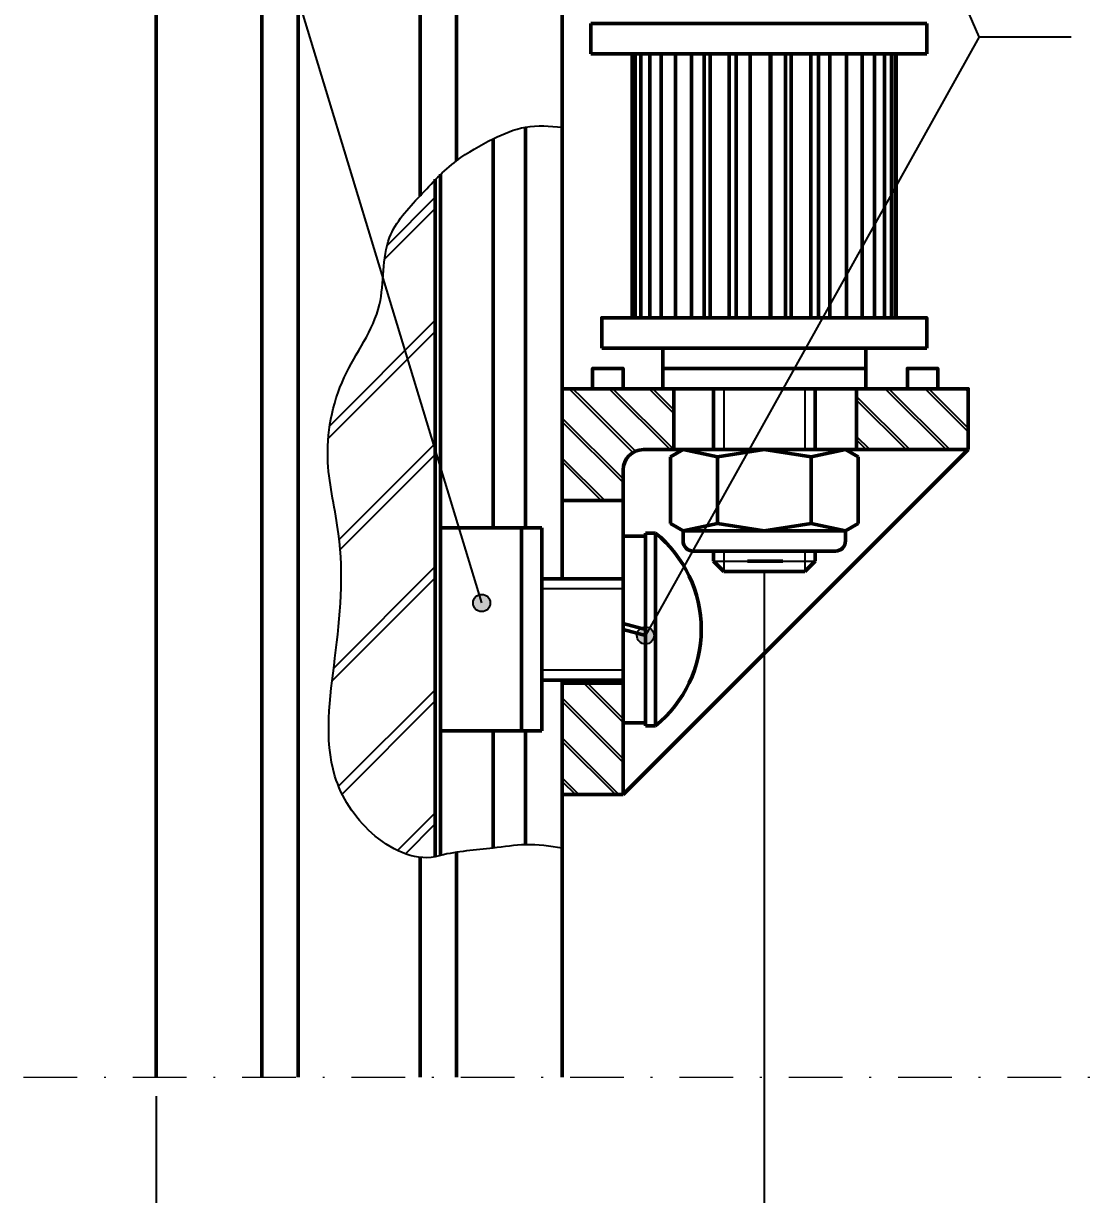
# Model space of a CAD drawing. Extents: x 21047 to 22882, y -7321 to -6014.
# Drawn here: x 21418.6 to 21475.4, y -6892.4 to -6830.1 of the extents above; entities that cross this region are included whole.
import ezdxf

# ---------------------------------------------------------------- set-up
doc = ezdxf.new("R2010")
doc.units = 0
doc.header["$PDMODE"] = 34
doc.linetypes.add('DASHDOTTINY', pattern=[3.81, 1.905, -0.9525, 0, -0.9525])
doc.layers.get('0').update_dxf_attribs({"lineweight": 0})
doc.layers.add('Cotas', color=90, linetype='Continuous')
doc.layers.add('Hachura', color=9, linetype='Continuous')
for name, color, linetype, lineweight in [('Encurtamento', 61, 'DASHDOTTINY', 13), ('Fixação e Transmissão', 5, 'Continuous', 50), ('Perfis e Cantoneiras', 2, 'Continuous', 50)]:
    doc.layers.add(name, color=color, linetype=linetype, lineweight=lineweight)
doc.styles.get("Standard").update_dxf_attribs({"font": 'romans.shx'})
doc.dimstyles.get("Standard").update_dxf_attribs({"dimtxt": 3, "dimasz": 3, "dimexe": 2, "dimexo": 1, "dimgap": 1, "dimtad": 0, "dimtoh": 1, "dimcen": 0.09, "dimadec": 0, "dimazin": 0, "dimtfac": 1, "dimtdec": 4, "dimtofl": 0, "dimtmove": 0, "dimatfit": 3, "dimfxl": 1, "dimtolj": 1, "dimtzin": 0, "dimarcsym": 0})

# ---------------------------------------------------------------- blocks, each defined once
blk = doc.blocks.new('*D_1i')
at = {"color": 0, "linetype": 'ByBlock', "lineweight": -2}
for p, q in [((21458.019, -6859.189), (21458.019, -6895.76)), ((21425.669, -6887.189), (21425.669, -6895.76)), ((21428.669, -6893.76), (21436.058, -6893.76)), ((21455.019, -6893.76), (21447.63, -6893.76))]:
    blk.add_line(p, q, dxfattribs=at)
for points in [[(21425.669, -6893.76), (21428.669, -6894.26), (21425.669, -6893.76), (21428.669, -6893.26)], [(21458.019, -6893.76), (21455.019, -6893.26), (21458.019, -6893.76), (21455.019, -6894.26)]]:
    blk.add_solid(points, dxfattribs=at)
at = {"layer": 'Defpoints', "color": 0, "linetype": 'ByBlock', "lineweight": 0}
for p in [(21458.019, -6858.189), (21425.669, -6886.189), (21425.669, -6893.76), (21458.019, -6893.76)]:
    blk.add_point(p, dxfattribs=at)

msp = doc.modelspace()

# ---------------------------------------------------------------- hatches: boundary and pattern name
at = {"layer": 'Cotas'}
h = msp.add_hatch(color=256, dxfattribs=at)
h.dxf.hatch_style = 1
h.paths.add_polyline_path([(21443.442, -6860.951, 0.241174), (21443.252, -6860.581, 0.611378), (21442.53, -6860.951, 1), (21443.442, -6860.951)])
h = msp.add_hatch(color=256, dxfattribs=at)
h.dxf.hatch_style = 1
h.paths.add_polyline_path([(21452.153, -6862.681, 0.241174), (21451.964, -6862.311, 0.611378), (21451.241, -6862.681, 1), (21452.153, -6862.681)])
at = {"layer": 'Hachura'}
h = msp.add_hatch(dxfattribs=at)
h.set_pattern_fill('JIS_LC_8A', color=256, scale=0.594)
h.paths.add_polyline_path([(21440.519, -6874.453), (21440.506, -6874.456), (21440.492, -6874.459), (21440.478, -6874.462), (21440.465, -6874.464), (21440.451, -6874.467), (21440.437, -6874.469), (21440.423, -6874.472), (21440.41, -6874.474), (21440.396, -6874.476), (21440.382, -6874.478), (21440.368, -6874.48), (21440.355, -6874.482), (21440.341, -6874.484), (21440.327, -6874.486), (21440.313, -6874.488), (21440.3, -6874.489), (21440.286, -6874.491), (21440.272, -6874.493), (21440.258, -6874.494), (21440.244, -6874.495), (21440.231, -6874.497), (21440.217, -6874.498), (21440.203, -6874.499), (21440.189, -6874.5), (21440.175, -6874.501), (21440.161, -6874.502), (21440.148, -6874.503), (21440.134, -6874.503), (21440.12, -6874.504), (21440.106, -6874.505), (21440.092, -6874.505), (21440.078, -6874.505), (21440.065, -6874.506), (21440.051, -6874.506), (21440.037, -6874.506), (21440.023, -6874.506), (21440.009, -6874.507), (21439.995, -6874.507), (21439.981, -6874.506), (21439.967, -6874.506), (21439.954, -6874.506), (21439.94, -6874.506), (21439.926, -6874.505), (21439.912, -6874.505), (21439.898, -6874.504), (21439.884, -6874.504), (21439.87, -6874.503), (21439.856, -6874.502), (21439.842, -6874.502), (21439.829, -6874.501), (21439.815, -6874.5), (21439.801, -6874.499), (21439.787, -6874.498), (21439.773, -6874.497), (21439.759, -6874.495), (21439.745, -6874.494), (21439.731, -6874.493), (21439.717, -6874.491), (21439.709, -6874.49), (21439.704, -6874.49), (21439.69, -6874.488), (21439.676, -6874.487), (21439.662, -6874.485), (21439.648, -6874.483), (21439.634, -6874.481), (21439.62, -6874.479), (21439.606, -6874.478), (21439.592, -6874.475), (21439.579, -6874.473), (21439.565, -6874.471), (21439.551, -6874.469), (21439.537, -6874.467), (21439.523, -6874.464), (21439.509, -6874.462), (21439.495, -6874.459), (21439.481, -6874.457), (21439.468, -6874.454), (21439.454, -6874.452), (21439.44, -6874.449), (21439.426, -6874.446), (21439.412, -6874.443), (21439.398, -6874.44), (21439.384, -6874.437), (21439.371, -6874.434), (21439.357, -6874.431), (21439.343, -6874.428), (21439.329, -6874.425), (21439.315, -6874.422), (21439.301, -6874.418), (21439.288, -6874.415), (21439.274, -6874.411), (21439.26, -6874.408), (21439.246, -6874.404), (21439.232, -6874.401), (21439.219, -6874.397), (21439.205, -6874.393), (21439.191, -6874.389), (21439.177, -6874.385), (21439.163, -6874.381), (21439.15, -6874.377), (21439.136, -6874.373), (21439.122, -6874.369), (21439.108, -6874.365), (21439.095, -6874.361), (21439.081, -6874.357), (21439.067, -6874.352), (21439.053, -6874.348), (21439.04, -6874.343), (21439.026, -6874.339), (21439.012, -6874.334), (21438.999, -6874.33), (21438.985, -6874.325), (21438.971, -6874.32), (21438.957, -6874.316), (21438.944, -6874.311), (21438.93, -6874.306), (21438.917, -6874.301), (21438.903, -6874.296), (21438.889, -6874.291), (21438.876, -6874.286), (21438.862, -6874.281), (21438.848, -6874.275), (21438.835, -6874.27), (21438.821, -6874.265), (21438.808, -6874.259), (21438.794, -6874.254), (21438.78, -6874.249), (21438.767, -6874.243), (21438.753, -6874.237), (21438.74, -6874.232), (21438.726, -6874.226), (21438.713, -6874.22), (21438.699, -6874.215), (21438.686, -6874.209), (21438.672, -6874.203), (21438.659, -6874.197), (21438.645, -6874.191), (21438.632, -6874.185), (21438.618, -6874.179), (21438.605, -6874.173), (21438.592, -6874.167), (21438.578, -6874.161), (21438.565, -6874.154), (21438.551, -6874.148), (21438.538, -6874.142), (21438.525, -6874.135), (21438.511, -6874.129), (21438.498, -6874.122), (21438.485, -6874.116), (21438.471, -6874.109), (21438.458, -6874.103), (21438.445, -6874.096), (21438.431, -6874.089), (21438.418, -6874.083), (21438.405, -6874.076), (21438.392, -6874.069), (21438.379, -6874.062), (21438.365, -6874.055), (21438.352, -6874.048), (21438.339, -6874.041), (21438.326, -6874.034), (21438.313, -6874.027), (21438.3, -6874.02), (21438.286, -6874.013), (21438.273, -6874.006), (21438.26, -6873.998), (21438.247, -6873.991), (21438.234, -6873.984), (21438.221, -6873.976), (21438.208, -6873.969), (21438.195, -6873.961), (21438.182, -6873.954), (21438.169, -6873.946), (21438.156, -6873.939), (21438.143, -6873.931), (21438.13, -6873.924), (21438.117, -6873.916), (21438.104, -6873.908), (21438.091, -6873.9), (21438.078, -6873.893), (21438.066, -6873.885), (21438.053, -6873.877), (21438.04, -6873.869), (21438.027, -6873.861), (21438.014, -6873.853), (21437.989, -6873.837), (21437.963, -6873.821), (21437.938, -6873.804), (21437.913, -6873.788), (21437.887, -6873.771), (21437.862, -6873.754), (21437.837, -6873.737), (21437.812, -6873.72), (21437.787, -6873.703), (21437.762, -6873.686), (21437.738, -6873.668), (21437.713, -6873.651), (21437.688, -6873.633), (21437.664, -6873.615), (21437.639, -6873.598), (21437.615, -6873.579), (21437.591, -6873.561), (21437.567, -6873.543), (21437.543, -6873.525), (21437.519, -6873.506), (21437.495, -6873.488), (21437.471, -6873.469), (21437.447, -6873.45), (21437.424, -6873.431), (21437.4, -6873.412), (21437.377, -6873.393), (21437.353, -6873.374), (21437.33, -6873.355), (21437.307, -6873.336), (21437.284, -6873.316), (21437.261, -6873.297), (21437.238, -6873.277), (21437.215, -6873.258), (21437.193, -6873.238), (21437.17, -6873.218), (21437.148, -6873.198), (21437.125, -6873.178), (21437.103, -6873.158), (21437.081, -6873.138), (21437.059, -6873.117), (21437.037, -6873.097), (21437.015, -6873.077), (21436.993, -6873.056), (21436.972, -6873.036), (21436.95, -6873.015), (21436.929, -6872.994), (21436.907, -6872.974), (21436.886, -6872.953), (21436.865, -6872.932), (21436.844, -6872.911), (21436.823, -6872.89), (21436.803, -6872.869), (21436.782, -6872.847), (21436.761, -6872.826), (21436.741, -6872.805), (21436.721, -6872.784), (21436.7, -6872.762), (21436.68, -6872.741), (21436.66, -6872.719), (21436.64, -6872.697), (21436.621, -6872.676), (21436.601, -6872.654), (21436.582, -6872.632), (21436.562, -6872.61), (21436.543, -6872.588), (21436.524, -6872.566), (21436.504, -6872.544), (21436.485, -6872.522), (21436.467, -6872.5), (21436.448, -6872.477), (21436.429, -6872.455), (21436.411, -6872.433), (21436.392, -6872.41), (21436.374, -6872.388), (21436.356, -6872.365), (21436.338, -6872.343), (21436.32, -6872.32), (21436.302, -6872.297), (21436.284, -6872.274), (21436.266, -6872.252), (21436.249, -6872.229), (21436.231, -6872.206), (21436.214, -6872.183), (21436.197, -6872.16), (21436.18, -6872.136), (21436.163, -6872.113), (21436.146, -6872.09), (21436.129, -6872.067), (21436.112, -6872.043), (21436.096, -6872.02), (21436.08, -6871.996), (21436.063, -6871.973), (21436.047, -6871.949), (21436.031, -6871.926), (21436.015, -6871.902), (21435.999, -6871.878), (21435.983, -6871.854), (21435.968, -6871.831), (21435.952, -6871.807), (21435.937, -6871.783), (21435.921, -6871.759), (21435.906, -6871.735), (21435.891, -6871.711), (21435.876, -6871.687), (21435.861, -6871.662), (21435.847, -6871.638), (21435.832, -6871.614), (21435.817, -6871.589), (21435.803, -6871.565), (21435.789, -6871.541), (21435.775, -6871.516), (21435.76, -6871.492), (21435.746, -6871.467), (21435.733, -6871.443), (21435.719, -6871.418), (21435.705, -6871.393), (21435.692, -6871.368), (21435.678, -6871.344), (21435.665, -6871.319), (21435.652, -6871.294), (21435.639, -6871.269), (21435.626, -6871.244), (21435.613, -6871.219), (21435.6, -6871.194), (21435.588, -6871.169), (21435.575, -6871.144), (21435.563, -6871.119), (21435.551, -6871.093), (21435.538, -6871.068), (21435.526, -6871.043), (21435.514, -6871.018), (21435.503, -6870.992), (21435.491, -6870.967), (21435.479, -6870.941), (21435.468, -6870.916), (21435.456, -6870.89), (21435.445, -6870.865), (21435.434, -6870.839), (21435.423, -6870.814), (21435.412, -6870.788), (21435.401, -6870.762), (21435.391, -6870.736), (21435.38, -6870.711), (21435.37, -6870.685), (21435.359, -6870.659), (21435.349, -6870.633), (21435.339, -6870.607), (21435.329, -6870.581), (21435.319, -6870.555), (21435.309, -6870.529), (21435.3, -6870.503), (21435.29, -6870.477), (21435.281, -6870.451), (21435.271, -6870.425), (21435.262, -6870.399), (21435.253, -6870.373), (21435.244, -6870.346), (21435.235, -6870.32), (21435.226, -6870.294), (21435.218, -6870.267), (21435.209, -6870.241), (21435.201, -6870.215), (21435.192, -6870.188), (21435.184, -6870.162), (21435.177, -6870.139), (21435.17, -6870.116), (21435.163, -6870.093), (21435.157, -6870.07), (21435.15, -6870.047), (21435.143, -6870.024), (21435.137, -6870.001), (21435.131, -6869.978), (21435.124, -6869.954), (21435.118, -6869.931), (21435.112, -6869.908), (21435.106, -6869.885), (21435.1, -6869.862), (21435.094, -6869.838), (21435.088, -6869.815), (21435.082, -6869.792), (21435.076, -6869.769), (21435.071, -6869.745), (21435.065, -6869.722), (21435.06, -6869.699), (21435.054, -6869.675), (21435.049, -6869.652), (21435.044, -6869.629), (21435.039, -6869.605), (21435.034, -6869.582), (21435.029, -6869.558), (21435.024, -6869.535), (21435.019, -6869.511), (21435.014, -6869.488), (21435.01, -6869.464), (21435.005, -6869.441), (21435.001, -6869.417), (21434.996, -6869.394), (21434.992, -6869.37), (21434.987, -6869.346), (21434.983, -6869.323), (21434.979, -6869.299), (21434.975, -6869.275), (21434.971, -6869.252), (21434.967, -6869.228), (21434.963, -6869.204), (21434.959, -6869.181), (21434.956, -6869.157), (21434.952, -6869.133), (21434.948, -6869.109), (21434.945, -6869.086), (21434.941, -6869.062), (21434.938, -6869.038), (21434.935, -6869.014), (21434.931, -6868.99), (21434.928, -6868.966), (21434.925, -6868.942), (21434.922, -6868.918), (21434.919, -6868.895), (21434.916, -6868.871), (21434.913, -6868.847), (21434.911, -6868.823), (21434.908, -6868.799), (21434.905, -6868.775), (21434.903, -6868.751), (21434.9, -6868.727), (21434.898, -6868.703), (21434.895, -6868.679), (21434.893, -6868.655), (21434.891, -6868.63), (21434.889, -6868.606), (21434.886, -6868.582), (21434.884, -6868.558), (21434.882, -6868.534), (21434.88, -6868.51), (21434.878, -6868.486), (21434.877, -6868.461), (21434.875, -6868.437), (21434.873, -6868.413), (21434.871, -6868.389), (21434.87, -6868.365), (21434.868, -6868.34), (21434.867, -6868.316), (21434.865, -6868.292), (21434.864, -6868.267), (21434.863, -6868.243), (21434.862, -6868.219), (21434.86, -6868.195), (21434.859, -6868.17), (21434.858, -6868.146), (21434.857, -6868.121), (21434.856, -6868.097), (21434.855, -6868.073), (21434.854, -6868.048), (21434.854, -6868.024), (21434.853, -6867.999), (21434.852, -6867.975), (21434.851, -6867.951), (21434.851, -6867.926), (21434.85, -6867.902), (21434.85, -6867.877), (21434.849, -6867.853), (21434.849, -6867.828), (21434.849, -6867.804), (21434.848, -6867.779), (21434.848, -6867.755), (21434.848, -6867.73), (21434.848, -6867.706), (21434.848, -6867.681), (21434.848, -6867.656), (21434.848, -6867.632), (21434.848, -6867.607), (21434.848, -6867.583), (21434.848, -6867.558), (21434.848, -6867.533), (21434.848, -6867.509), (21434.849, -6867.484), (21434.849, -6867.459), (21434.849, -6867.435), (21434.85, -6867.41), (21434.85, -6867.385), (21434.851, -6867.361), (21434.851, -6867.336), (21434.852, -6867.311), (21434.852, -6867.287), (21434.853, -6867.262), (21434.854, -6867.237), (21434.855, -6867.212), (21434.855, -6867.188), (21434.856, -6867.163), (21434.857, -6867.138), (21434.859, -6867.088), (21434.861, -6867.039), (21434.863, -6866.989), (21434.866, -6866.94), (21434.868, -6866.89), (21434.871, -6866.84), (21434.874, -6866.79), (21434.877, -6866.741), (21434.88, -6866.691), (21434.883, -6866.641), (21434.886, -6866.591), (21434.89, -6866.541), (21434.893, -6866.491), (21434.897, -6866.441), (21434.901, -6866.391), (21434.905, -6866.342), (21434.909, -6866.292), (21434.913, -6866.242), (21434.918, -6866.191), (21434.922, -6866.141), (21434.926, -6866.091), (21434.931, -6866.041), (21434.936, -6865.991), (21434.941, -6865.941), (21434.946, -6865.891), (21434.951, -6865.841), (21434.956, -6865.791), (21434.961, -6865.741), (21434.966, -6865.69), (21434.971, -6865.64), (21434.977, -6865.59), (21434.982, -6865.54), (21434.988, -6865.49), (21434.993, -6865.439), (21434.999, -6865.389), (21435.005, -6865.339), (21435.011, -6865.289), (21435.016, -6865.239), (21435.022, -6865.188), (21435.028, -6865.138), (21435.034, -6865.088), (21435.046, -6864.987), (21435.059, -6864.887), (21435.071, -6864.787), (21435.083, -6864.686), (21435.096, -6864.586), (21435.109, -6864.485), (21435.134, -6864.285), (21435.159, -6864.084), (21435.172, -6863.984), (21435.184, -6863.884), (21435.197, -6863.779), (21435.21, -6863.674), (21435.223, -6863.569), (21435.236, -6863.464), (21435.248, -6863.359), (21435.26, -6863.254), (21435.266, -6863.201), (21435.272, -6863.149), (21435.278, -6863.097), (21435.284, -6863.044), (21435.29, -6862.992), (21435.296, -6862.94), (21435.302, -6862.887), (21435.308, -6862.835), (21435.313, -6862.783), (21435.319, -6862.731), (21435.325, -6862.679), (21435.33, -6862.626), (21435.336, -6862.574), (21435.341, -6862.522), (21435.346, -6862.47), (21435.352, -6862.418), (21435.357, -6862.366), (21435.362, -6862.314), (21435.367, -6862.261), (21435.372, -6862.209), (21435.377, -6862.157), (21435.382, -6862.105), (21435.387, -6862.053), (21435.392, -6862.001), (21435.397, -6861.949), (21435.401, -6861.898), (21435.406, -6861.846), (21435.41, -6861.794), (21435.415, -6861.742), (21435.419, -6861.69), (21435.423, -6861.638), (21435.427, -6861.586), (21435.431, -6861.534), (21435.435, -6861.483), (21435.439, -6861.431), (21435.443, -6861.379), (21435.447, -6861.327), (21435.451, -6861.275), (21435.454, -6861.224), (21435.458, -6861.172), (21435.461, -6861.12), (21435.464, -6861.069), (21435.468, -6861.017), (21435.471, -6860.965), (21435.474, -6860.914), (21435.477, -6860.862), (21435.48, -6860.81), (21435.482, -6860.759), (21435.485, -6860.707), (21435.488, -6860.656), (21435.49, -6860.604), (21435.492, -6860.552), (21435.495, -6860.501), (21435.497, -6860.449), (21435.499, -6860.398), (21435.501, -6860.346), (21435.503, -6860.295), (21435.504, -6860.243), (21435.506, -6860.192), (21435.507, -6860.141), (21435.509, -6860.089), (21435.51, -6860.038), (21435.511, -6859.986), (21435.512, -6859.935), (21435.513, -6859.884), (21435.514, -6859.832), (21435.515, -6859.781), (21435.515, -6859.73), (21435.516, -6859.678), (21435.516, -6859.627), (21435.516, -6859.576), (21435.516, -6859.524), (21435.516, -6859.473), (21435.516, -6859.422), (21435.515, -6859.371), (21435.515, -6859.319), (21435.514, -6859.268), (21435.514, -6859.217), (21435.513, -6859.166), (21435.512, -6859.114), (21435.511, -6859.063), (21435.509, -6859.012), (21435.508, -6858.961), (21435.507, -6858.91), (21435.505, -6858.859), (21435.503, -6858.807), (21435.501, -6858.756), (21435.499, -6858.705), (21435.497, -6858.654), (21435.494, -6858.603), (21435.492, -6858.552), (21435.489, -6858.501), (21435.486, -6858.45), (21435.483, -6858.399), (21435.48, -6858.348), (21435.477, -6858.297), (21435.473, -6858.246), (21435.47, -6858.194), (21435.466, -6858.143), (21435.462, -6858.092), (21435.458, -6858.041), (21435.456, -6858.016), (21435.454, -6857.99), (21435.452, -6857.965), (21435.449, -6857.939), (21435.447, -6857.914), (21435.445, -6857.889), (21435.442, -6857.863), (21435.44, -6857.838), (21435.438, -6857.812), (21435.435, -6857.787), (21435.433, -6857.761), (21435.43, -6857.736), (21435.427, -6857.71), (21435.425, -6857.685), (21435.422, -6857.659), (21435.419, -6857.634), (21435.417, -6857.608), (21435.414, -6857.583), (21435.411, -6857.557), (21435.408, -6857.532), (21435.405, -6857.506), (21435.402, -6857.481), (21435.399, -6857.456), (21435.396, -6857.43), (21435.393, -6857.405), (21435.39, -6857.379), (21435.387, -6857.354), (21435.383, -6857.328), (21435.38, -6857.303), (21435.377, -6857.277), (21435.373, -6857.248), (21435.369, -6857.218), (21435.365, -6857.188), (21435.361, -6857.159), (21435.357, -6857.129), (21435.352, -6857.1), (21435.348, -6857.07), (21435.344, -6857.04), (21435.339, -6857.011), (21435.335, -6856.981), (21435.33, -6856.951), (21435.326, -6856.922), (21435.321, -6856.892), (21435.317, -6856.863), (21435.312, -6856.833), (21435.307, -6856.803), (21435.298, -6856.744), (21435.288, -6856.685), (21435.278, -6856.626), (21435.269, -6856.566), (21435.258, -6856.507), (21435.248, -6856.448), (21435.238, -6856.389), (21435.228, -6856.329), (21435.217, -6856.27), (21435.207, -6856.211), (21435.196, -6856.152), (21435.185, -6856.092), (21435.164, -6855.974), (21435.142, -6855.855), (21435.121, -6855.737), (21435.099, -6855.618), (21435.089, -6855.559), (21435.078, -6855.499), (21435.067, -6855.44), (21435.057, -6855.381), (21435.046, -6855.321), (21435.036, -6855.262), (21435.026, -6855.202), (21435.015, -6855.143), (21435.005, -6855.083), (21434.995, -6855.024), (21434.985, -6854.964), (21434.976, -6854.905), (21434.966, -6854.845), (21434.961, -6854.816), (21434.957, -6854.786), (21434.952, -6854.756), (21434.948, -6854.726), (21434.943, -6854.696), (21434.938, -6854.667), (21434.934, -6854.637), (21434.93, -6854.607), (21434.925, -6854.577), (21434.921, -6854.547), (21434.917, -6854.518), (21434.913, -6854.488), (21434.908, -6854.458), (21434.904, -6854.428), (21434.9, -6854.398), (21434.896, -6854.368), (21434.892, -6854.338), (21434.888, -6854.308), (21434.885, -6854.279), (21434.881, -6854.249), (21434.877, -6854.219), (21434.874, -6854.189), (21434.87, -6854.159), (21434.867, -6854.129), (21434.863, -6854.099), (21434.86, -6854.069), (21434.857, -6854.039), (21434.854, -6854.009), (21434.85, -6853.979), (21434.847, -6853.949), (21434.844, -6853.919), (21434.842, -6853.889), (21434.839, -6853.859), (21434.836, -6853.829), (21434.833, -6853.799), (21434.831, -6853.769), (21434.828, -6853.739), (21434.826, -6853.709), (21434.824, -6853.679), (21434.822, -6853.649), (21434.819, -6853.619), (21434.817, -6853.589), (21434.815, -6853.559), (21434.814, -6853.529), (21434.812, -6853.498), (21434.81, -6853.468), (21434.808, -6853.432), (21434.807, -6853.396), (21434.805, -6853.36), (21434.804, -6853.324), (21434.802, -6853.288), (21434.801, -6853.252), (21434.8, -6853.216), (21434.799, -6853.18), (21434.798, -6853.144), (21434.798, -6853.108), (21434.797, -6853.072), (21434.797, -6853.035), (21434.797, -6852.999), (21434.797, -6852.963), (21434.797, -6852.927), (21434.797, -6852.891), (21434.797, -6852.855), (21434.798, -6852.818), (21434.798, -6852.782), (21434.799, -6852.746), (21434.8, -6852.71), (21434.801, -6852.674), (21434.802, -6852.638), (21434.803, -6852.601), (21434.805, -6852.565), (21434.806, -6852.529), (21434.808, -6852.493), (21434.81, -6852.457), (21434.812, -6852.421), (21434.814, -6852.384), (21434.816, -6852.348), (21434.819, -6852.312), (21434.821, -6852.276), (21434.824, -6852.24), (21434.827, -6852.204), (21434.83, -6852.168), (21434.833, -6852.131), (21434.836, -6852.095), (21434.839, -6852.059), (21434.843, -6852.023), (21434.846, -6851.987), (21434.85, -6851.951), (21434.854, -6851.915), (21434.858, -6851.879), (21434.862, -6851.843), (21434.866, -6851.807), (21434.871, -6851.771), (21434.875, -6851.735), (21434.88, -6851.699), (21434.885, -6851.663), (21434.89, -6851.627), (21434.895, -6851.591), (21434.9, -6851.555), (21434.906, -6851.519), (21434.911, -6851.483), (21434.917, -6851.447), (21434.922, -6851.411), (21434.928, -6851.375), (21434.934, -6851.34), (21434.941, -6851.304), (21434.947, -6851.268), (21434.953, -6851.232), (21434.96, -6851.196), (21434.967, -6851.161), (21434.974, -6851.125), (21434.981, -6851.089), (21434.988, -6851.054), (21434.995, -6851.018), (21435.002, -6850.982), (21435.01, -6850.947), (21435.018, -6850.911), (21435.026, -6850.876), (21435.033, -6850.84), (21435.042, -6850.805), (21435.05, -6850.769), (21435.058, -6850.734), (21435.067, -6850.699), (21435.075, -6850.663), (21435.084, -6850.628), (21435.093, -6850.593), (21435.102, -6850.558), (21435.111, -6850.522), (21435.12, -6850.487), (21435.13, -6850.452), (21435.139, -6850.417), (21435.149, -6850.382), (21435.159, -6850.347), (21435.169, -6850.312), (21435.179, -6850.277), (21435.189, -6850.242), (21435.2, -6850.207), (21435.21, -6850.172), (21435.221, -6850.137), (21435.232, -6850.103), (21435.243, -6850.068), (21435.254, -6850.033), (21435.265, -6849.999), (21435.276, -6849.964), (21435.288, -6849.929), (21435.299, -6849.895), (21435.311, -6849.861), (21435.323, -6849.826), (21435.335, -6849.792), (21435.347, -6849.757), (21435.359, -6849.723), (21435.371, -6849.689), (21435.384, -6849.655), (21435.397, -6849.621), (21435.409, -6849.586), (21435.422, -6849.552), (21435.435, -6849.518), (21435.449, -6849.485), (21435.462, -6849.451), (21435.475, -6849.417), (21435.489, -6849.383), (21435.503, -6849.349), (21435.517, -6849.316), (21435.531, -6849.282), (21435.545, -6849.248), (21435.559, -6849.215), (21435.573, -6849.182), (21435.588, -6849.148), (21435.603, -6849.115), (21435.618, -6849.082), (21435.632, -6849.048), (21435.648, -6849.015), (21435.663, -6848.982), (21435.678, -6848.949), (21435.693, -6848.918), (21435.707, -6848.887), (21435.722, -6848.857), (21435.737, -6848.826), (21435.751, -6848.795), (21435.766, -6848.765), (21435.782, -6848.734), (21435.797, -6848.704), (21435.812, -6848.673), (21435.828, -6848.643), (21435.843, -6848.613), (21435.859, -6848.582), (21435.874, -6848.552), (21435.89, -6848.522), (21435.906, -6848.492), (21435.922, -6848.461), (21435.938, -6848.431), (21435.954, -6848.401), (21435.97, -6848.371), (21435.986, -6848.341), (21436.002, -6848.311), (21436.019, -6848.281), (21436.035, -6848.251), (21436.051, -6848.221), (21436.068, -6848.192), (21436.084, -6848.162), (21436.101, -6848.132), (21436.117, -6848.102), (21436.134, -6848.072), (21436.151, -6848.043), (21436.168, -6848.013), (21436.184, -6847.983), (21436.218, -6847.924), (21436.252, -6847.865), (21436.285, -6847.805), (21436.319, -6847.746), (21436.387, -6847.628), (21436.455, -6847.51), (21436.489, -6847.451), (21436.523, -6847.392), (21436.556, -6847.333), (21436.59, -6847.274), (21436.624, -6847.215), (21436.657, -6847.156), (21436.674, -6847.127), (21436.69, -6847.097), (21436.707, -6847.068), (21436.723, -6847.038), (21436.739, -6847.009), (21436.756, -6846.979), (21436.772, -6846.949), (21436.788, -6846.92), (21436.805, -6846.89), (21436.821, -6846.861), (21436.837, -6846.831), (21436.853, -6846.801), (21436.869, -6846.771), (21436.884, -6846.742), (21436.9, -6846.712), (21436.916, -6846.682), (21436.931, -6846.652), (21436.947, -6846.623), (21436.962, -6846.593), (21436.977, -6846.563), (21436.993, -6846.533), (21437.008, -6846.503), (21437.023, -6846.473), (21437.038, -6846.443), (21437.052, -6846.413), (21437.067, -6846.383), (21437.082, -6846.353), (21437.096, -6846.323), (21437.111, -6846.293), (21437.125, -6846.262), (21437.139, -6846.232), (21437.153, -6846.202), (21437.167, -6846.171), (21437.18, -6846.141), (21437.194, -6846.111), (21437.207, -6846.08), (21437.221, -6846.05), (21437.234, -6846.019), (21437.247, -6845.988), (21437.26, -6845.958), (21437.273, -6845.927), (21437.279, -6845.912), (21437.285, -6845.896), (21437.291, -6845.881), (21437.298, -6845.866), (21437.304, -6845.85), (21437.31, -6845.835), (21437.316, -6845.819), (21437.322, -6845.804), (21437.328, -6845.788), (21437.334, -6845.773), (21437.34, -6845.757), (21437.346, -6845.742), (21437.351, -6845.726), (21437.357, -6845.711), (21437.363, -6845.695), (21437.369, -6845.679), (21437.374, -6845.664), (21437.38, -6845.648), (21437.386, -6845.633), (21437.391, -6845.617), (21437.397, -6845.601), (21437.402, -6845.586), (21437.407, -6845.57), (21437.413, -6845.554), (21437.418, -6845.539), (21437.423, -6845.523), (21437.428, -6845.507), (21437.434, -6845.491), (21437.439, -6845.476), (21437.444, -6845.46), (21437.449, -6845.444), (21437.454, -6845.428), (21437.459, -6845.412), (21437.464, -6845.396), (21437.468, -6845.381), (21437.473, -6845.365), (21437.478, -6845.349), (21437.483, -6845.333), (21437.487, -6845.317), (21437.492, -6845.301), (21437.496, -6845.285), (21437.501, -6845.269), (21437.505, -6845.253), (21437.51, -6845.237), (21437.514, -6845.221), (21437.518, -6845.205), (21437.522, -6845.189), (21437.527, -6845.172), (21437.531, -6845.156), (21437.535, -6845.14), (21437.539, -6845.124), (21437.543, -6845.108), (21437.547, -6845.092), (21437.55, -6845.075), (21437.554, -6845.062), (21437.557, -6845.048), (21437.56, -6845.034), (21437.563, -6845.021), (21437.569, -6844.993), (21437.575, -6844.966), (21437.58, -6844.938), (21437.586, -6844.911), (21437.591, -6844.883), (21437.597, -6844.855), (21437.602, -6844.828), (21437.607, -6844.8), (21437.612, -6844.772), (21437.616, -6844.744), (21437.621, -6844.717), (21437.626, -6844.689), (21437.63, -6844.661), (21437.634, -6844.633), (21437.638, -6844.605), (21437.643, -6844.576), (21437.647, -6844.548), (21437.65, -6844.52), (21437.654, -6844.492), (21437.658, -6844.464), (21437.661, -6844.436), (21437.665, -6844.407), (21437.668, -6844.379), (21437.672, -6844.351), (21437.675, -6844.322), (21437.678, -6844.294), (21437.681, -6844.265), (21437.684, -6844.237), (21437.687, -6844.209), (21437.69, -6844.18), (21437.693, -6844.152), (21437.695, -6844.123), (21437.698, -6844.094), (21437.701, -6844.066), (21437.703, -6844.037), (21437.706, -6844.009), (21437.708, -6843.98), (21437.711, -6843.951), (21437.715, -6843.894), (21437.72, -6843.837), (21437.724, -6843.779), (21437.729, -6843.722), (21437.733, -6843.665), (21437.737, -6843.607), (21437.746, -6843.492), (21437.75, -6843.435), (21437.754, -6843.378), (21437.759, -6843.32), (21437.763, -6843.263), (21437.767, -6843.206), (21437.772, -6843.148), (21437.775, -6843.12), (21437.777, -6843.091), (21437.779, -6843.063), (21437.782, -6843.034), (21437.785, -6843.006), (21437.787, -6842.977), (21437.79, -6842.949), (21437.793, -6842.921), (21437.795, -6842.892), (21437.798, -6842.864), (21437.801, -6842.835), (21437.804, -6842.807), (21437.807, -6842.779), (21437.81, -6842.751), (21437.814, -6842.722), (21437.817, -6842.694), (21437.82, -6842.666), (21437.824, -6842.638), (21437.827, -6842.61), (21437.831, -6842.582), (21437.835, -6842.554), (21437.839, -6842.526), (21437.843, -6842.498), (21437.847, -6842.47), (21437.851, -6842.442), (21437.855, -6842.414), (21437.86, -6842.387), (21437.864, -6842.359), (21437.869, -6842.331), (21437.874, -6842.304), (21437.879, -6842.276), (21437.884, -6842.249), (21437.889, -6842.221), (21437.894, -6842.194), (21437.899, -6842.166), (21437.905, -6842.139), (21437.911, -6842.112), (21437.917, -6842.085), (21437.923, -6842.058), (21437.926, -6842.044), (21437.929, -6842.03), (21437.932, -6842.017), (21437.935, -6842.003), (21437.938, -6841.99), (21437.942, -6841.976), (21437.945, -6841.963), (21437.948, -6841.95), (21437.952, -6841.936), (21437.955, -6841.923), (21437.958, -6841.909), (21437.962, -6841.896), (21437.966, -6841.883), (21437.969, -6841.869), (21437.973, -6841.856), (21437.976, -6841.843), (21437.98, -6841.829), (21437.984, -6841.816), (21437.988, -6841.803), (21437.992, -6841.79), (21437.995, -6841.776), (21437.999, -6841.763), (21438.003, -6841.75), (21438.007, -6841.737), (21438.012, -6841.724), (21438.016, -6841.711), (21438.02, -6841.697), (21438.024, -6841.684), (21438.028, -6841.671), (21438.033, -6841.658), (21438.037, -6841.645), (21438.041, -6841.632), (21438.046, -6841.619), (21438.05, -6841.606), (21438.055, -6841.593), (21438.06, -6841.58), (21438.064, -6841.567), (21438.069, -6841.554), (21438.074, -6841.542), (21438.079, -6841.529), (21438.083, -6841.516), (21438.088, -6841.503), (21438.096, -6841.483), (21438.104, -6841.464), (21438.112, -6841.445), (21438.12, -6841.425), (21438.128, -6841.406), (21438.136, -6841.387), (21438.144, -6841.367), (21438.153, -6841.348), (21438.161, -6841.329), (21438.17, -6841.31), (21438.179, -6841.291), (21438.187, -6841.272), (21438.196, -6841.253), (21438.206, -6841.234), (21438.215, -6841.215), (21438.224, -6841.196), (21438.234, -6841.178), (21438.243, -6841.159), (21438.253, -6841.14), (21438.263, -6841.122), (21438.272, -6841.103), (21438.282, -6841.084), (21438.292, -6841.066), (21438.303, -6841.047), (21438.313, -6841.029), (21438.323, -6841.01), (21438.334, -6840.992), (21438.344, -6840.974), (21438.355, -6840.955), (21438.366, -6840.937), (21438.376, -6840.919), (21438.387, -6840.901), (21438.398, -6840.882), (21438.409, -6840.864), (21438.421, -6840.846), (21438.432, -6840.828), (21438.443, -6840.81), (21438.455, -6840.792), (21438.466, -6840.774), (21438.478, -6840.756), (21438.49, -6840.739), (21438.501, -6840.721), (21438.513, -6840.703), (21438.525, -6840.685), (21438.537, -6840.667), (21438.549, -6840.65), (21438.562, -6840.632), (21438.574, -6840.614), (21438.586, -6840.597), (21438.598, -6840.579), (21438.611, -6840.562), (21438.624, -6840.544), (21438.636, -6840.527), (21438.649, -6840.509), (21438.662, -6840.492), (21438.674, -6840.474), (21438.687, -6840.457), (21438.7, -6840.44), (21438.713, -6840.422), (21438.726, -6840.405), (21438.739, -6840.388), (21438.753, -6840.371), (21438.766, -6840.353), (21438.779, -6840.336), (21438.793, -6840.319), (21438.806, -6840.302), (21438.82, -6840.285), (21438.833, -6840.268), (21438.847, -6840.251), (21438.86, -6840.234), (21438.874, -6840.217), (21438.888, -6840.2), (21438.902, -6840.183), (21438.916, -6840.166), (21438.929, -6840.149), (21438.943, -6840.132), (21438.957, -6840.115), (21438.972, -6840.099), (21438.986, -6840.082), (21439, -6840.065), (21439.014, -6840.048), (21439.028, -6840.031), (21439.042, -6840.015), (21439.057, -6839.998), (21439.071, -6839.981), (21439.085, -6839.965), (21439.114, -6839.932), (21439.143, -6839.898), (21439.172, -6839.865), (21439.202, -6839.832), (21439.231, -6839.799), (21439.26, -6839.766), (21439.29, -6839.734), (21439.32, -6839.701), (21439.349, -6839.668), (21439.379, -6839.636), (21439.409, -6839.603), (21439.439, -6839.571), (21439.469, -6839.538), (21439.499, -6839.506), (21439.529, -6839.473), (21439.589, -6839.409), (21439.649, -6839.344), (21439.709, -6839.28), (21439.827, -6839.154), (21439.885, -6839.092), (21439.944, -6839.029), (21440.002, -6838.967), (21440.061, -6838.905), (21440.09, -6838.874), (21440.12, -6838.843), (21440.149, -6838.812), (21440.178, -6838.781), (21440.208, -6838.751), (21440.237, -6838.72), (21440.266, -6838.689), (21440.296, -6838.659), (21440.325, -6838.628), (21440.355, -6838.598), (21440.384, -6838.568), (21440.414, -6838.537), (21440.443, -6838.507), (21440.473, -6838.477), (21440.503, -6838.447), (21440.519, -6838.43), (21440.519, -6874.453)])
h = msp.add_hatch(dxfattribs=at)
h.set_pattern_fill('JIS_LC_8A', color=256, scale=0.19285715, angle=90.000003)
h.paths.add_polyline_path([(21447.269, -6850.432), (21449.396, -6849.549), (21453.209, -6849.549), (21453.209, -6852.789), (21451.589, -6852.789, 0.414214), (21450.509, -6853.869), (21450.509, -6855.391), (21450.509, -6855.499), (21447.269, -6855.499), (21447.269, -6850.432)])
h = msp.add_hatch(dxfattribs=at)
h.set_pattern_fill('JIS_LC_8A', color=256, scale=0.19285715, angle=90.000003)
h.paths.add_polyline_path([(21447.269, -6849.549), (21449.396, -6849.549), (21447.269, -6850.432), (21447.269, -6849.549)])
h = msp.add_hatch(dxfattribs=at)
h.set_pattern_fill('JIS_LC_8A', color=256, scale=0.192857, angle=270)
h.paths.add_polyline_path([(21468.869, -6852.789), (21462.929, -6852.789), (21462.929, -6849.549), (21465.629, -6849.549), (21467.249, -6849.549), (21468.869, -6849.549), (21468.869, -6852.789)])
h = msp.add_hatch(dxfattribs=at)
h.set_pattern_fill('JIS_LC_8A', color=256, scale=0.19285715, angle=90.000003)
h.paths.add_polyline_path([(21447.269, -6865.219), (21450.509, -6865.219), (21450.509, -6865.327), (21450.509, -6871.149), (21447.269, -6871.149), (21447.269, -6865.219)])

# ---------------------------------------------------------------- linework, layer by layer
at = {"layer": 'Cotas'}
for p, q in [((21419.745, -6784.487), (21442.986, -6860.951)), ((21469.443, -6830.828), (21453.578, -6793.815)), ((21469.443, -6830.828), (21451.697, -6862.681)), ((21469.443, -6830.828), (21474.344, -6830.828))]:
    msp.add_line(p, q, dxfattribs=at)
for centre in [(21442.986, -6860.951), (21451.697, -6862.681)]:
    msp.add_circle(centre, 0.456, dxfattribs=at)
at = {"layer": 'Encurtamento', "color": 4, "ltscale": 1.5}
msp.add_line((21418.613, -6886.189), (21477.439, -6886.189), dxfattribs=at)
at = {"layer": 'Fixação e Transmissão'}
for p, q in [((21448.795, -6830.109), (21448.795, -6831.729)), ((21466.659, -6830.109), (21466.659, -6831.729)), ((21450.999, -6845.769), (21450.999, -6831.729)), ((21451.006, -6845.769), (21451.006, -6831.729)), ((21451.147, -6845.769), (21451.147, -6831.729)), ((21451.448, -6845.769), (21451.448, -6831.729)), ((21451.926, -6845.769), (21451.926, -6831.729)), ((21452.534, -6845.769), (21452.534, -6831.729)), ((21453.302, -6845.769), (21453.302, -6831.729)), ((21454.156, -6845.769), (21454.156, -6831.729)), ((21454.82, -6845.769), (21454.82, -6831.729)), ((21455.14, -6845.769), (21455.14, -6831.729)), ((21456.156, -6845.769), (21456.156, -6831.729)), ((21456.523, -6845.769), (21456.523, -6831.729)), ((21457.26, -6845.769), (21457.26, -6831.729)), ((21458.339, -6845.769), (21458.339, -6831.729)), ((21458.373, -6845.769), (21458.373, -6831.729)), ((21459.151, -6845.769), (21459.151, -6831.729)), ((21459.453, -6845.769), (21459.453, -6831.729)), ((21460.49, -6845.769), (21460.49, -6831.729)), ((21460.897, -6845.769), (21460.897, -6831.729)), ((21461.506, -6845.769), (21461.506, -6831.729)), ((21462.399, -6845.769), (21462.399, -6831.729)), ((21463.218, -6845.769), (21463.218, -6831.729)), ((21463.88, -6845.769), (21463.88, -6831.729)), ((21464.421, -6845.769), (21464.421, -6831.729)), ((21464.787, -6845.769), (21464.787, -6831.729)), ((21464.998, -6845.769), (21464.998, -6831.729)), ((21465.039, -6845.769), (21465.039, -6831.729)), ((21449.379, -6845.769), (21449.379, -6847.389)), ((21466.659, -6845.769), (21466.659, -6847.389)), ((21455.319, -6849.549), (21455.319, -6852.789)), ((21460.719, -6849.549), (21460.719, -6852.789)), ((21453.699, -6852.789), (21453.031, -6853.174)), ((21453.031, -6853.174), (21453.031, -6856.723)), ((21453.699, -6852.789), (21462.339, -6852.789)), ((21453.699, -6852.789), (21455.525, -6853.174)), ((21455.525, -6853.174), (21458.019, -6852.789)), ((21455.525, -6853.174), (21455.525, -6856.723)), ((21460.513, -6853.174), (21458.019, -6852.789)), ((21462.339, -6852.789), (21460.513, -6853.174)), ((21460.513, -6853.174), (21460.513, -6856.723)), ((21462.339, -6852.789), (21463.007, -6853.174)), ((21463.007, -6853.174), (21463.007, -6856.723)), ((21453.699, -6857.109), (21453.031, -6856.723)), ((21453.699, -6857.109), (21455.525, -6856.723)), ((21455.525, -6856.723), (21458.019, -6857.109)), ((21460.513, -6856.723), (21458.019, -6857.109)), ((21462.339, -6857.109), (21460.513, -6856.723)), ((21462.339, -6857.109), (21463.007, -6856.723)), ((21446.189, -6856.959), (21440.789, -6856.959)), ((21440.789, -6856.959), (21440.789, -6867.759)), ((21445.109, -6856.959), (21445.109, -6867.759)), ((21446.189, -6856.959), (21446.189, -6867.759)), ((21450.509, -6857.391), (21450.509, -6867.327)), ((21451.697, -6857.229), (21451.697, -6862.359)), ((21452.237, -6857.229), (21451.697, -6857.229)), ((21451.697, -6857.391), (21451.697, -6862.359)), ((21452.237, -6857.229), (21452.237, -6867.489)), ((21453.699, -6857.109), (21462.339, -6857.109)), ((21453.699, -6857.109), (21453.699, -6857.649)), ((21462.339, -6857.109), (21462.339, -6857.649)), ((21454.239, -6858.189), (21461.799, -6858.189)), ((21455.319, -6858.189), (21455.319, -6858.729)), ((21460.719, -6858.189), (21460.719, -6858.729)), ((21455.319, -6858.729), (21455.859, -6859.269)), ((21460.719, -6858.729), (21460.179, -6859.269)), ((21455.859, -6859.269), (21460.179, -6859.269)), ((21450.509, -6859.659), (21446.189, -6859.659)), ((21451.697, -6862.359), (21450.509, -6862.038)), ((21451.697, -6862.681), (21450.509, -6862.359)), ((21451.697, -6862.359), (21451.697, -6867.489)), ((21451.697, -6862.681), (21451.697, -6867.327)), ((21450.509, -6865.059), (21446.189, -6865.059)), ((21452.237, -6867.489), (21451.697, -6867.489)), ((21446.189, -6867.759), (21440.789, -6867.759))]:
    msp.add_line(p, q, dxfattribs=at)
at = {"layer": 'Fixação e Transmissão', "color": 7}
for p, q in [((21463.419, -6830.109), (21452.619, -6830.109)), ((21463.419, -6847.389), (21452.619, -6847.389)), ((21463.419, -6848.469), (21452.619, -6848.469)), ((21463.419, -6848.469), (21452.619, -6848.469)), ((21463.419, -6849.549), (21452.619, -6849.549))]:
    msp.add_line(p, q, dxfattribs=at)
at = {"layer": 'Fixação e Transmissão', "color": 7, "ltscale": 0.1}
for p, q in [((21452.619, -6847.389), (21452.619, -6848.469)), ((21463.419, -6847.389), (21463.419, -6848.469)), ((21452.619, -6848.469), (21452.619, -6849.549)), ((21463.419, -6848.469), (21463.419, -6849.549))]:
    msp.add_line(p, q, dxfattribs=at)
at = {"layer": 'Fixação e Transmissão', "ltscale": 0.1}
for p, q in [((21450.509, -6857.391), (21451.697, -6857.391)), ((21459.005, -6858.729), (21457.134, -6858.729)), ((21450.509, -6867.327), (21451.697, -6867.327))]:
    msp.add_line(p, q, dxfattribs=at)
at = {"layer": 'Fixação e Transmissão', "flags": 128}
for points in [[(21448.795, -6830.109), (21466.659, -6830.109)], [(21448.795, -6831.729), (21466.659, -6831.729)], [(21449.379, -6847.389), (21466.659, -6847.389)]]:
    msp.add_lwpolyline(points, dxfattribs=at)
at = {"layer": 'Fixação e Transmissão'}
for centre, radius, start, end in [((21448.037, -6862.359), 6.63, 309.30765, 50.69235), ((21454.239, -6857.649), 0.54, 180, 270), ((21461.799, -6857.649), 0.54, 270, 360)]:
    msp.add_arc(centre, radius, start, end, dxfattribs=at)
for points, degree in [([(21449.379, -6845.769), (21449.379, -6845.769), (21451.006, -6845.769)], 2), ([(21451.147, -6845.769), (21451.032, -6845.769), (21451.006, -6845.769)], 2), ([(21451.147, -6845.769), (21451.258, -6845.769), (21451.448, -6845.769)], 2), ([(21451.926, -6845.769), (21451.647, -6845.769), (21451.448, -6845.769)], 2), ([(21451.926, -6845.769), (21452.196, -6845.769), (21452.534, -6845.769)], 2), ([(21453.302, -6845.769), (21452.886, -6845.769), (21452.534, -6845.769)], 2), ([(21453.302, -6845.769), (21453.703, -6845.769), (21454.156, -6845.769)], 2), ([(21455.14, -6845.769), (21454.627, -6845.769), (21454.156, -6845.769)], 2), ([(21455.14, -6845.769), (21455.634, -6845.769), (21456.156, -6845.769)], 2), ([(21457.26, -6845.769), (21456.699, -6845.769), (21456.156, -6845.769)], 2), ([(21457.26, -6845.769), (21458.339, -6845.769)], 1), ([(21459.453, -6845.769), (21458.901, -6845.769), (21458.339, -6845.769)], 2), ([(21459.453, -6845.769), (21459.983, -6845.769), (21460.49, -6845.769)], 2), ([(21461.506, -6845.769), (21461.017, -6845.769), (21460.49, -6845.769)], 2), ([(21461.506, -6845.769), (21461.976, -6845.769), (21462.399, -6845.769)], 2), ([(21463.218, -6845.769), (21462.84, -6845.769), (21462.399, -6845.769)], 2), ([(21463.218, -6845.769), (21463.582, -6845.769), (21463.88, -6845.769)], 2), ([(21464.421, -6845.769), (21464.19, -6845.769), (21463.88, -6845.769)], 2), ([(21464.421, -6845.769), (21464.644, -6845.769), (21464.787, -6845.769)], 2), ([(21464.998, -6845.769), (21464.936, -6845.769), (21464.787, -6845.769)], 2), ([(21464.998, -6845.769), (21466.659, -6845.769), (21466.659, -6845.769)], 2)]:
    msp.add_open_spline(points, degree=degree, dxfattribs=at)
at = {"layer": 'Hachura'}
for p, q in [((21455.859, -6849.549), (21455.859, -6852.789)), ((21460.179, -6849.549), (21460.179, -6852.789)), ((21455.859, -6858.189), (21455.859, -6859.269)), ((21460.179, -6858.189), (21460.179, -6859.269)), ((21455.319, -6858.729), (21460.719, -6858.729)), ((21450.509, -6860.199), (21446.189, -6860.199)), ((21450.509, -6864.519), (21446.189, -6864.519))]:
    msp.add_line(p, q, dxfattribs=at)
msp.add_spline([(21447.269, -6873.99), (21445.325, -6873.816), (21443.597, -6873.995), (21440.789, -6874.387), (21440.519, -6874.453), (21437.148, -6873.198), (21435.184, -6870.162), (21435.184, -6863.884), (21435.377, -6857.277), (21434.81, -6853.468), (21435.678, -6848.949), (21437.55, -6845.075), (21438.088, -6841.503), (21439.709, -6839.28), (21441.653, -6837.417), (21443.597, -6836.254), (21445.325, -6835.624), (21447.269, -6835.624)], degree=3, dxfattribs=at)
at = {"layer": 'Perfis e Cantoneiras'}
for p, q in [((21425.669, -6886.189), (21425.669, -6738.269)), ((21431.285, -6886.189), (21431.285, -6738.269)), ((21433.229, -6886.189), (21433.229, -6738.269)), ((21447.269, -6849.549), (21447.269, -6806.349)), ((21439.709, -6839.28), (21439.709, -6815.537)), ((21441.653, -6837.417), (21441.653, -6817.4)), ((21445.325, -6856.959), (21445.325, -6835.624)), ((21443.597, -6856.959), (21443.597, -6836.254)), ((21440.789, -6856.959), (21440.789, -6838.134)), ((21440.519, -6874.453), (21440.519, -6838.397)), ((21440.789, -6867.759), (21440.789, -6874.387)), ((21443.597, -6873.995), (21443.597, -6867.759)), ((21445.325, -6873.816), (21445.325, -6867.759)), ((21447.269, -6886.189), (21447.269, -6870.069)), ((21441.653, -6886.189), (21441.653, -6874.217)), ((21439.709, -6886.189), (21439.709, -6874.49))]:
    msp.add_line(p, q, dxfattribs=at)
at = {"layer": 'Perfis e Cantoneiras', "color": 30}
for p, q in [((21448.889, -6849.549), (21448.889, -6848.469)), ((21448.889, -6849.549), (21448.889, -6848.469)), ((21450.509, -6848.469), (21450.509, -6849.549)), ((21450.509, -6848.469), (21450.509, -6849.549)), ((21465.629, -6849.549), (21465.629, -6848.469)), ((21465.629, -6849.549), (21465.629, -6848.469)), ((21467.249, -6848.469), (21467.249, -6849.549)), ((21467.249, -6848.469), (21467.249, -6849.549)), ((21468.869, -6849.549), (21447.269, -6849.549)), ((21447.269, -6849.549), (21447.269, -6859.659)), ((21453.209, -6852.789), (21453.209, -6849.549)), ((21462.929, -6852.789), (21462.929, -6849.549)), ((21468.869, -6852.789), (21468.869, -6849.549)), ((21468.869, -6852.789), (21468.869, -6849.549)), ((21450.509, -6871.149), (21468.869, -6852.789)), ((21468.869, -6852.789), (21451.589, -6852.789)), ((21450.509, -6871.149), (21450.509, -6853.869)), ((21447.269, -6855.499), (21450.509, -6855.499)), ((21447.269, -6865.059), (21447.269, -6871.149)), ((21447.269, -6865.219), (21450.509, -6865.219)), ((21447.269, -6871.149), (21450.509, -6871.149)), ((21447.269, -6871.149), (21450.509, -6871.149))]:
    msp.add_line(p, q, dxfattribs=at)
msp.add_arc((21451.589, -6853.869), 1.08, 90, 179.99999, dxfattribs=at)
for points, knots in [([(21448.889, -6848.469), (21448.892, -6848.469), (21448.893, -6848.469), (21448.895, -6848.469), (21448.9, -6848.469), (21448.904, -6848.469), (21448.91, -6848.469), (21448.919, -6848.469), (21448.927, -6848.469), (21448.935, -6848.469), (21448.947, -6848.469), (21448.958, -6848.469), (21448.97, -6848.469), (21448.984, -6848.469), (21449, -6848.469), (21449.014, -6848.469), (21449.047, -6848.469), (21449.085, -6848.469), (21449.127, -6848.469), (21449.278, -6848.469), (21449.487, -6848.469), (21449.699, -6848.469)], [0, 0, 0, 0, 0.1122, 0.1122, 0.1122, 0.224399, 0.224399, 0.224399, 0.336599, 0.336599, 0.336599, 0.448799, 0.448799, 0.448799, 0.560999, 0.560999, 0.560999, 0.785398, 0.785398, 0.785398, 1.5708, 1.5708, 1.5708, 1.5708]), ([(21449.699, -6848.469), (21449.912, -6848.469), (21450.122, -6848.469), (21450.273, -6848.469), (21450.292, -6848.469), (21450.313, -6848.469), (21450.333, -6848.469), (21450.37, -6848.469), (21450.401, -6848.469), (21450.429, -6848.469), (21450.441, -6848.469), (21450.452, -6848.469), (21450.464, -6848.469), (21450.473, -6848.469), (21450.481, -6848.469), (21450.489, -6848.469), (21450.494, -6848.469), (21450.5, -6848.469), (21450.505, -6848.469), (21450.506, -6848.469), (21450.508, -6848.469), (21450.509, -6848.469)], [0, 0, 0, 0, 0.785398, 0.785398, 0.785398, 0.897598, 0.897598, 0.897598, 1.122, 1.122, 1.122, 1.2342, 1.2342, 1.2342, 1.3464, 1.3464, 1.3464, 1.4586, 1.4586, 1.4586, 1.5708, 1.5708, 1.5708, 1.5708]), ([(21465.629, -6848.469), (21465.632, -6848.469), (21465.633, -6848.469), (21465.635, -6848.469), (21465.64, -6848.469), (21465.644, -6848.469), (21465.65, -6848.469), (21465.659, -6848.469), (21465.667, -6848.469), (21465.675, -6848.469), (21465.687, -6848.469), (21465.698, -6848.469), (21465.71, -6848.469), (21465.724, -6848.469), (21465.74, -6848.469), (21465.754, -6848.469), (21465.787, -6848.469), (21465.825, -6848.469), (21465.867, -6848.469), (21466.018, -6848.469), (21466.227, -6848.469), (21466.439, -6848.469)], [0, 0, 0, 0, 0.1122, 0.1122, 0.1122, 0.224399, 0.224399, 0.224399, 0.336599, 0.336599, 0.336599, 0.448799, 0.448799, 0.448799, 0.560999, 0.560999, 0.560999, 0.785398, 0.785398, 0.785398, 1.5708, 1.5708, 1.5708, 1.5708]), ([(21466.439, -6848.469), (21466.652, -6848.469), (21466.862, -6848.469), (21467.013, -6848.469), (21467.032, -6848.469), (21467.053, -6848.469), (21467.073, -6848.469), (21467.11, -6848.469), (21467.141, -6848.469), (21467.169, -6848.469), (21467.181, -6848.469), (21467.192, -6848.469), (21467.204, -6848.469), (21467.213, -6848.469), (21467.221, -6848.469), (21467.229, -6848.469), (21467.234, -6848.469), (21467.24, -6848.469), (21467.245, -6848.469), (21467.246, -6848.469), (21467.248, -6848.469), (21467.249, -6848.469)], [0, 0, 0, 0, 0.785398, 0.785398, 0.785398, 0.897598, 0.897598, 0.897598, 1.122, 1.122, 1.122, 1.2342, 1.2342, 1.2342, 1.3464, 1.3464, 1.3464, 1.4586, 1.4586, 1.4586, 1.5708, 1.5708, 1.5708, 1.5708])]:
    msp.add_open_spline(points, degree=3, knots=knots, dxfattribs=at)
for points in [[(21448.889, -6848.469), (21448.889, -6848.469), (21448.951, -6848.469)], [(21448.951, -6848.469), (21449.012, -6848.469), (21449.127, -6848.469)], [(21449.127, -6848.469), (21449.24, -6848.469), (21449.389, -6848.469)], [(21449.389, -6848.469), (21449.538, -6848.469), (21449.699, -6848.469)], [(21449.699, -6848.469), (21449.86, -6848.469), (21450.009, -6848.469)], [(21450.009, -6848.469), (21450.158, -6848.469), (21450.273, -6848.469)], [(21450.273, -6848.469), (21450.386, -6848.469), (21450.448, -6848.469)], [(21450.448, -6848.469), (21450.509, -6848.469), (21450.509, -6848.469)], [(21465.629, -6848.469), (21465.629, -6848.469), (21465.691, -6848.469)], [(21465.691, -6848.469), (21465.752, -6848.469), (21465.867, -6848.469)], [(21465.867, -6848.469), (21465.98, -6848.469), (21466.129, -6848.469)], [(21466.129, -6848.469), (21466.278, -6848.469), (21466.439, -6848.469)], [(21466.439, -6848.469), (21466.6, -6848.469), (21466.749, -6848.469)], [(21466.749, -6848.469), (21466.898, -6848.469), (21467.013, -6848.469)], [(21467.013, -6848.469), (21467.126, -6848.469), (21467.188, -6848.469)], [(21467.188, -6848.469), (21467.249, -6848.469), (21467.249, -6848.469)], [(21468.787, -6849.549), (21468.828, -6849.549), (21468.849, -6849.549)], [(21468.849, -6849.549), (21468.869, -6849.549), (21468.869, -6849.549)]]:
    msp.add_open_spline(points, degree=2, dxfattribs=at)

# ---------------------------------------------------------------- dimensions: what is measured, and where the dimension line sits
at = {"layer": 'Cotas'}
dim = msp.add_linear_dim(base=(21425.669, -6893.76), p1=(21458.019, -6858.189), p2=(21425.669, -6886.189), angle=0.00001, text='31,5', dimstyle='Standard', override={"dimscale": 1, "dimpost": '<>'}, dxfattribs=at)
dim.commit()
dim.dimension.update_dxf_attribs({"geometry": '*D_1i', "text_midpoint": (21441.844, -6893.76), "dimtype": 160})

doc.saveas('drawing.dxf')
